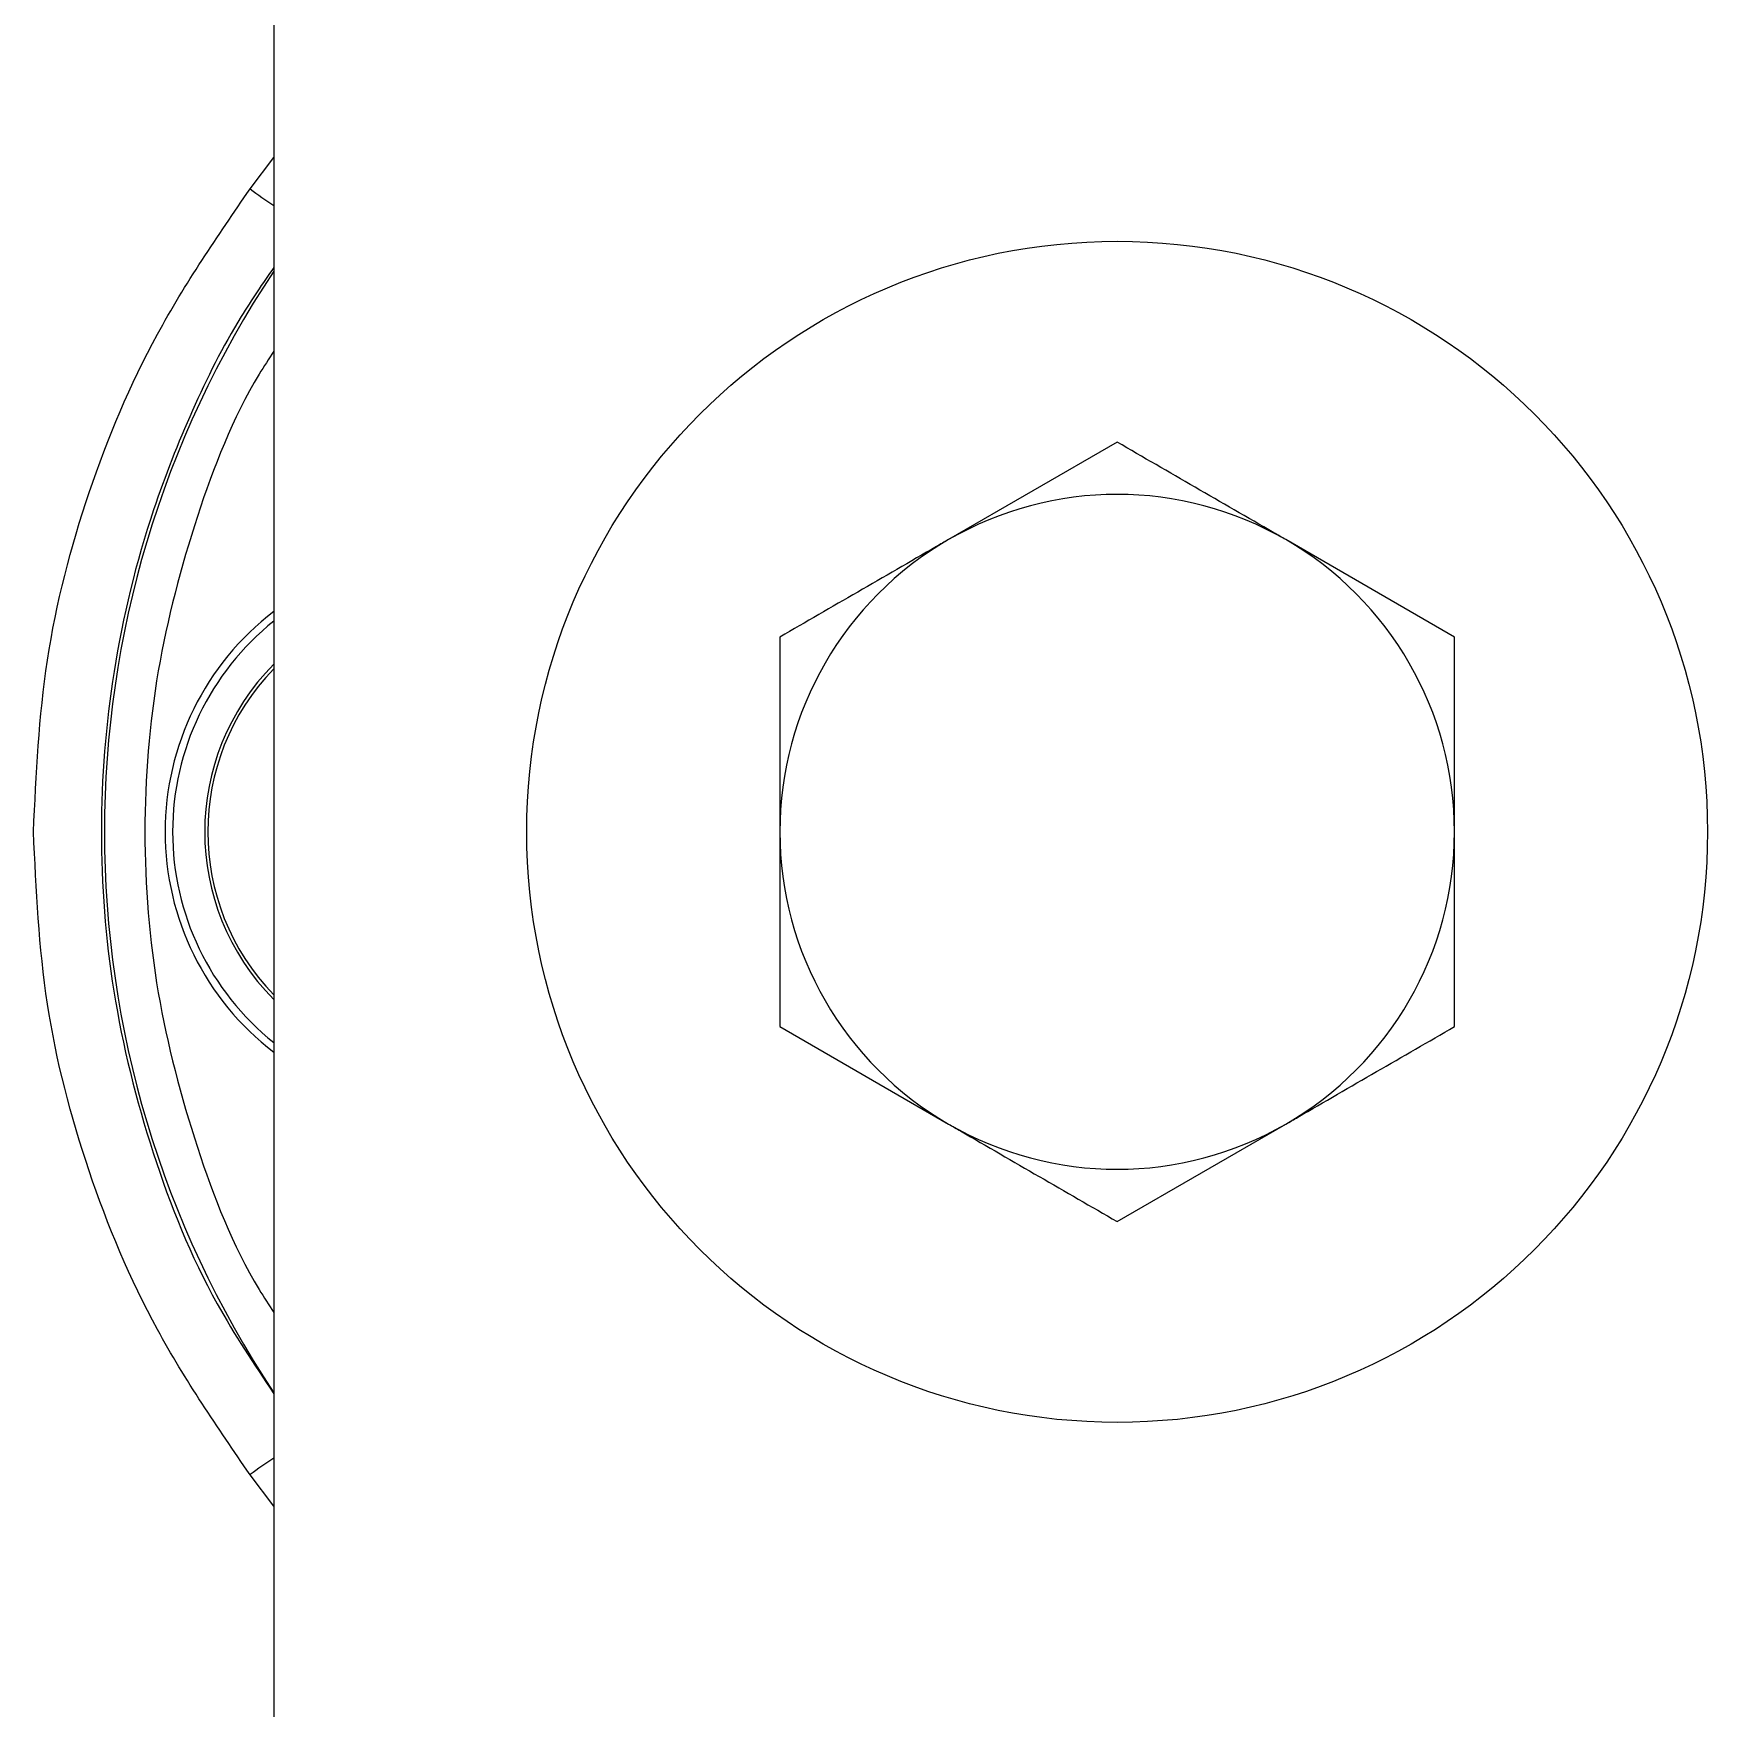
# Model space of a CAD drawing. Extents: x 7 to 135, y 3 to 97.
# Drawn here: x 13.894 to 15.135, y 40.908 to 42.148 of the extents above; entities that cross this region are included whole.
import ezdxf

# ---------------------------------------------------------------- set-up
doc = ezdxf.new("R2010")
doc.units = 0
doc.header["$MEASUREMENT"] = 0
doc.layers.add('OBJECT', color=7, linetype='CONTINUOUS')

msp = doc.modelspace()

# ---------------------------------------------------------------- linework, layer by layer
at = {"layer": 'OBJECT'}
for p, q in [((14.0722, 44.527), (14.0722, 40.7644)), ((14.0546, 42.0333), (14.0722, 42.0565)), ((14.6972, 41.8457), (14.5722, 41.7735)), ((14.9472, 41.7013), (14.8222, 41.7735)), ((14.4472, 41.4127), (14.5722, 41.3405)), ((14.6972, 41.2683), (14.8222, 41.3405)), ((14.0722, 41.0575), (14.0546, 41.0807))]:
    msp.add_line(p, q, dxfattribs=at)
msp.add_circle((14.6972, 41.557), 0.4375, dxfattribs=at)
for centre, radius, start, end in [((14.3486, 42.4332), 0.4963, 233.6778, 236.1552), ((14.6972, 41.557), 0.7505, 146.3835, 213.6165), ((14.6972, 41.557), 0.25, 60, 120), ((14.6972, 41.557), 0.25, 120, 180), ((14.6972, 41.557), 0.25, 0, 60), ((14.1972, 41.557), 0.2056, 127.4464, 232.5536), ((14.1972, 41.557), 0.2, 128.6822, 231.3178), ((14.1972, 41.557), 0.1762, 135.1999, 224.8001), ((14.1972, 41.557), 0.1739, 135.9712, 224.0288), ((14.6972, 41.557), 0.25, 180, 240), ((14.6972, 41.557), 0.25, 300, 0), ((14.6972, 41.557), 0.25, 240, 300), ((14.3489, 40.6805), 0.4968, 123.8459, 126.3213)]:
    msp.add_arc(centre, radius, start, end, dxfattribs=at)
for points, knots in [([(13.8941, 41.557), (13.8961, 41.5996), (13.9001, 41.685), (13.9326, 41.8094), (13.9822, 41.928), (14.0305, 41.9982), (14.0546, 42.0333)], [0, 0, 0, 0, 0.2495485, 0.4999685, 0.7498325, 1, 1, 1, 1]), ([(14.0722, 41.9752), (14.0639, 41.9632), (14.0408, 41.9296), (14.0109, 41.8694), (13.9763, 41.7824), (13.9509, 41.6779), (13.9413, 41.5575), (13.9506, 41.4369), (13.9799, 41.319), (14.0205, 41.2181), (14.0576, 41.1626), (14.0722, 41.1407)], [0, 0, 0, 0, 0.049425, 0.13824, 0.227356, 0.366592, 0.500406, 0.634291, 0.773557, 0.910718, 1, 1, 1, 1]), ([(14.0722, 41.913), (14.0685, 41.9074), (14.044, 41.8696), (14.0132, 41.7902), (13.983, 41.6764), (13.9735, 41.557), (13.983, 41.4376), (14.0132, 41.3238), (14.044, 41.2443), (14.0685, 41.2066), (14.0722, 41.201)], [0, 0, 0, 0, 0.026871, 0.181055, 0.339435, 0.5, 0.660565, 0.818945, 0.973129, 1, 1, 1, 1]), ([(14.8222, 41.7735), (14.8192, 41.7752), (14.777, 41.7996), (14.7356, 41.8235), (14.6972, 41.8457)], [0, 0, 0, 0, 0.070214, 1, 1, 1, 1]), ([(14.5722, 41.7735), (14.5692, 41.7718), (14.527, 41.7474), (14.4856, 41.7235), (14.4472, 41.7013)], [0, 0, 0, 0, 0.070214, 1, 1, 1, 1]), ([(14.4472, 41.7013), (14.4472, 41.6914), (14.4472, 41.6444), (14.4472, 41.5955), (14.4472, 41.557)], [0, 0, 0, 0, 0.2110005, 1, 1, 1, 1]), ([(14.9472, 41.557), (14.9472, 41.5955), (14.9472, 41.6444), (14.9472, 41.6914), (14.9472, 41.7013)], [0, 0, 0, 0, 0.7889995, 1, 1, 1, 1]), ([(14.0546, 41.0807), (14.0305, 41.1158), (13.9821, 41.1862), (13.9326, 41.3046), (13.9001, 41.429), (13.8961, 41.5143), (13.8941, 41.557)], [0, 0, 0, 0, 0.250229, 0.500882, 0.749824, 1, 1, 1, 1]), ([(14.4472, 41.557), (14.4472, 41.5457), (14.4472, 41.4968), (14.4472, 41.4492), (14.4472, 41.4127)], [0, 0, 0, 0, 0.2318494, 1, 1, 1, 1]), ([(14.9472, 41.4127), (14.9472, 41.4492), (14.9472, 41.4968), (14.9472, 41.5457), (14.9472, 41.557)], [0, 0, 0, 0, 0.7681506, 1, 1, 1, 1]), ([(14.8222, 41.3405), (14.8252, 41.3422), (14.8674, 41.3666), (14.9087, 41.3905), (14.9472, 41.4127)], [0, 0, 0, 0, 0.070214, 1, 1, 1, 1]), ([(14.5722, 41.3405), (14.5752, 41.3388), (14.6174, 41.3144), (14.6587, 41.2905), (14.6972, 41.2683)], [0, 0, 0, 0, 0.070211, 1, 1, 1, 1])]:
    msp.add_open_spline(points, degree=3, knots=knots, dxfattribs=at)

doc.saveas('drawing.dxf')
